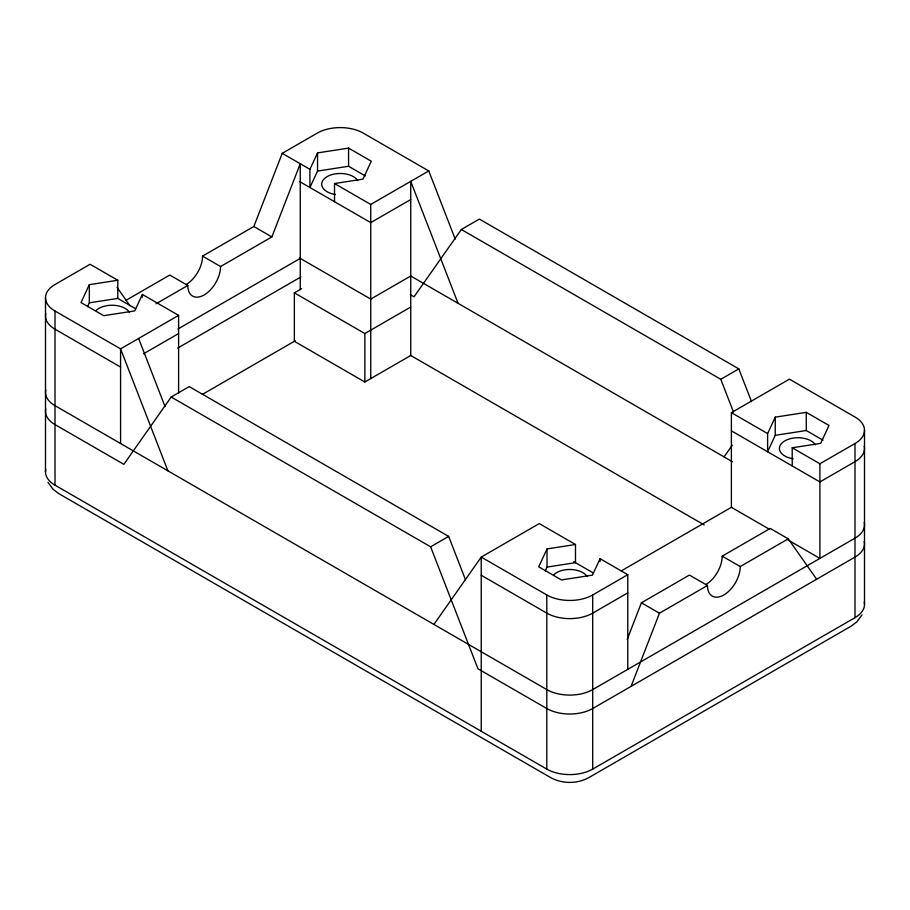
<?xml version="1.0" encoding="UTF-8"?>
<svg xmlns="http://www.w3.org/2000/svg" width="910" height="910" viewBox="0 0 910 910"><rect width="100%" height="100%" fill="white"/><g stroke="black" fill="none" stroke-linecap="round" stroke-linejoin="round"><path stroke-width="1.36" d="M186.152 284.512A23.182 13.388 -60 0 0 202.543 256.119L253.833 226.51L282.225 153.335L317.294 133.088A32.453 18.735 0 0 1 363.204 133.088L428.769 170.944L455.227 239.137M125.807 300.425L169.761 275.048L187.79 285.467A23.182 13.388 -60 0 0 204.181 294.931A23.182 13.388 -60 0 0 220.573 266.539L271.863 236.918L300.254 163.743L300.254 289.63M627.217 639.377L641.413 602.795L689.427 575.074L707.457 585.483A23.182 13.388 -60 0 0 723.848 594.958A23.182 13.388 -60 0 0 740.239 566.555L788.253 538.845L816.645 579.238M631.062 686.379L659.454 613.204L707.457 585.483M87.542 306.67L89.328 302.825L117.788 298.423L117.788 280.257L89.328 284.659L81.013 302.575L103.729 315.69L134.76 310.89L142.381 294.453L178.61 315.372L178.61 393.029M317.545 152.903L317.545 171.069L309.923 187.505L309.923 169.328L317.545 152.903L348.575 148.102L371.291 161.218L362.976 179.122L334.516 183.536L334.516 201.701M545.238 570.923L547.024 567.078L575.484 562.676L575.484 544.51L547.024 548.912L538.709 566.828L561.424 579.932L592.456 575.131L600.077 558.706L627.786 574.699L627.775 669.351M775.24 417.144L775.24 435.321L767.619 451.758L767.619 433.581L775.24 417.144L806.271 412.344L828.987 425.459L820.672 443.375L792.212 447.777L792.212 465.954M862.032 614.853L856.822 621.894L851.032 626.228L588.986 777.515C577.293 784.045 562.221 784.045 550.516 777.515L58.968 493.732L53.178 489.398L47.968 482.346M465.454 579.681L448.664 536.399L189.212 386.602L171.182 397.022L123.862 464.339L55.009 424.595A32.453 18.735 0 0 1 45.773 408.897M751.535 401.663L738.818 368.88L479.377 219.082L461.336 229.491L414.016 296.819L410.33 294.692M433.911 624.419L481.231 557.091L539.266 523.591L575.484 544.51M724.064 456.9L732.22 445.286M156.054 303.792L187.79 285.467M178.61 315.372L120.575 348.871L55.009 311.015A32.453 18.735 0 0 1 55.009 284.512L90.09 264.264L117.788 280.257M334.516 183.536L370.734 204.443L428.769 170.944M177.871 329.045L300.254 258.394M143.553 353.785L178.61 333.538M410.637 199.586L370.734 222.62L299.435 181.443M177.712 348.075L300.846 276.981M458.06 303.326L410.74 181.352L410.74 355.503L364.842 382.007L294.351 341.307L294.351 292.849L301.597 288.663M202.338 394.428L295.363 340.715M294.351 292.849L364.842 333.538L410.74 307.045M171.182 397.022L430.623 546.808L448.664 536.399M461.336 229.491L720.788 379.288L738.818 368.88M769.507 529.313L731.39 507.314L731.39 412.662L789.425 379.163L854.99 417.019A32.453 18.735 0 0 1 854.99 443.523L854.99 617.674L592.706 769.098A32.453 18.735 0 0 1 546.796 769.098L55.009 485.166A32.453 18.735 0 0 1 45.773 469.469M621.2 570.923L731.708 507.12M481.231 731.242L481.231 557.091L546.796 594.947A32.453 18.735 0 0 0 592.706 594.947L627.786 574.699M792.212 447.777L819.91 463.77L854.99 443.523M627.786 592.865L592.706 613.124A32.453 18.735 0 0 1 546.796 613.124L481.231 575.268M819.91 481.947L854.99 461.688A32.453 18.735 0 0 0 864.227 445.991M705.819 584.538A23.182 13.388 -60 0 0 722.21 556.146L770.213 528.437L788.253 538.845M317.545 171.069L348.575 166.268L365.308 175.937M775.24 435.321L806.271 430.521L823.004 440.178M282.214 153.335L309.923 169.328M731.39 412.662L767.619 433.581M731.39 430.839L819.921 481.947M732.561 461.802L410.74 276.003L370.745 299.094L299.435 257.917M253.833 226.51L271.863 236.918M787.946 539.96L819.921 558.422L819.91 463.77M410.33 355.264L704.181 524.922M202.543 256.119L220.573 266.539M722.21 556.146L740.239 566.555M117.128 298.048L135.579 308.706M573.675 561.641L593.354 572.993M641.413 602.795L659.454 613.204M120.575 367.048L55.009 329.192A32.453 18.735 0 0 1 45.773 313.495M117.049 287.367L130.028 305.84M720.788 379.288L733.505 412.071M430.623 546.808L477.955 668.782L546.796 708.526A32.453 18.735 0 0 0 592.706 708.526L854.99 557.091A32.453 18.735 0 0 0 864.227 541.404M138.616 338.463L165.074 406.656M167.906 470.845L120.575 348.871L120.575 443.523M864.5 430.271L864.5 604.422M806.271 412.344L806.271 430.521M600.077 558.706L600.077 561.504M592.706 594.947L592.706 769.098M547.024 548.912L547.024 567.078M546.796 594.947L546.796 769.098M370.734 204.443L370.745 378.594M364.842 333.538L364.842 382.007M348.575 148.102L348.575 166.268M142.381 294.453L142.381 297.251M89.328 284.659L89.328 302.825M55.009 311.015L55.009 485.166M45.5 297.763L45.5 471.915M864.227 601.976A32.453 18.735 0 0 1 854.99 617.674M95.982 310.594A18.541 10.704 0 0 1 113.659 305.282A18.541 10.704 0 0 1 129.47 312.289M45.773 389.969A32.453 18.735 0 0 0 55.009 405.667L546.796 689.598A32.453 18.735 0 0 0 592.706 689.598L854.99 538.163A32.453 18.735 0 0 0 864.227 522.465M335.46 194.524A18.541 10.704 0 0 1 326.588 176.95A18.541 10.704 0 0 1 357.687 180.521M793.156 458.776A18.541 10.704 0 0 1 784.284 441.202A18.541 10.704 0 0 1 815.383 444.774M553.678 574.836A18.541 10.704 0 0 1 571.355 569.524A18.541 10.704 0 0 1 587.166 576.53"/></g></svg>
